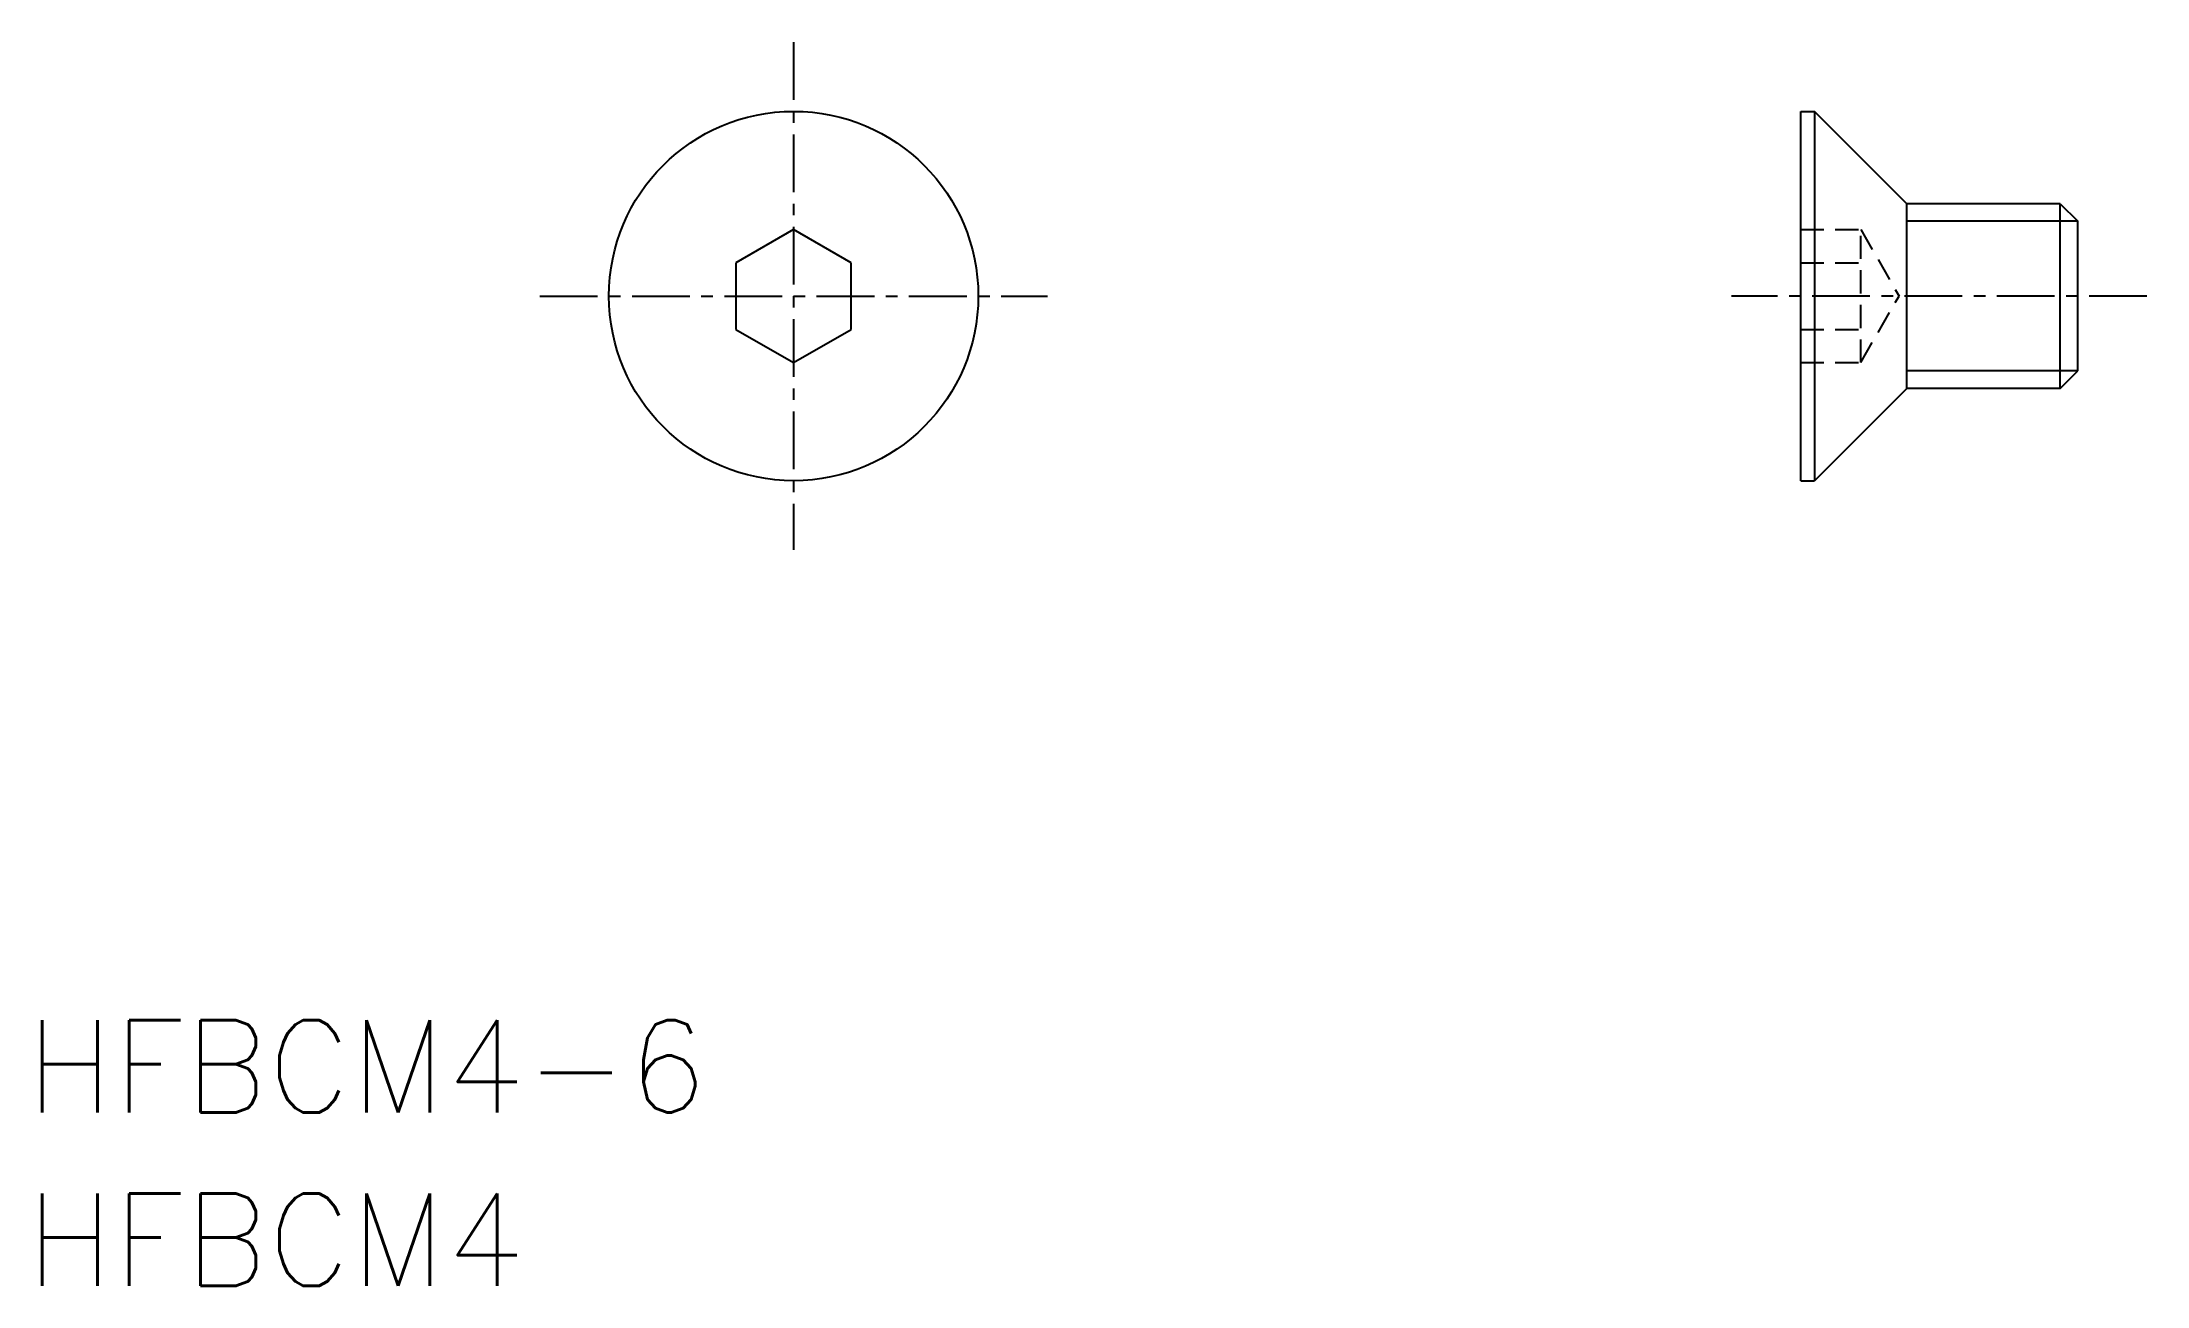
# Model space of a CAD drawing. Extents: x -16.3 to 29.3, y -21.4 to 5.5.
import ezdxf

# ---------------------------------------------------------------- set-up
doc = ezdxf.new("R2010")
doc.units = 0
doc.linetypes.add('CENTER', pattern=[2, 1.25, -0.25, 0.25, -0.25])
doc.linetypes.add('DASHED', pattern=[0.75, 0.5, -0.25])
doc.layers.get('0').update_dxf_attribs({"linetype": 'CONTINUOUS'})
doc.layers.add('CENTER', color=1, linetype='CENTER')
doc.styles.get("Standard").update_dxf_attribs({"font": 'txt.shx', "bigfont": 'bigfont.shx'})

msp = doc.modelspace()

# ---------------------------------------------------------------- linework, layer by layer
at = {"color": 7, "linetype": 'CONTINUOUS'}
for p, q in [((21.815, -4), (21.815, 4)), ((21.815, 4), (22.115, 4)), ((24.115, 2), (22.115, 4)), ((22.115, 4), (22.115, -4)), ((27.436, 2), (24.115, 2)), ((24.115, -2), (24.115, 2)), ((27.436, -2), (27.436, 2)), ((27.436, 2), (27.815, 1.621)), ((0, 1.443), (-1.25, 0.722)), ((1.25, 0.722), (0, 1.443)), ((27.815, -1.621), (27.815, 1.621)), ((-1.25, 0.722), (-1.25, -0.722)), ((1.25, -0.722), (1.25, 0.722)), ((-1.25, -0.722), (0, -1.443)), ((0, -1.443), (1.25, -0.722)), ((27.436, -2), (27.815, -1.621)), ((24.115, -2), (22.115, -4)), ((27.436, -2), (24.115, -2)), ((21.815, -4), (22.115, -4))]:
    msp.add_line(p, q, dxfattribs=at)
at = {"color": 3, "linetype": 'DASHED'}
for p, q in [((21.815, 1.443), (23.115, 1.443)), ((23.115, -1.443), (23.115, 1.443)), ((23.115, 1.443), (23.948, 0)), ((21.815, 0.722), (23.115, 0.722)), ((23.115, -1.443), (23.948, 0)), ((21.815, -0.722), (23.115, -0.722)), ((21.815, -1.443), (23.115, -1.443))]:
    msp.add_line(p, q, dxfattribs=at)
at = {"color": 3, "linetype": 'CONTINUOUS'}
for p, q in [((27.815, 1.621), (24.115, 1.621)), ((27.815, -1.621), (24.115, -1.621))]:
    msp.add_line(p, q, dxfattribs=at)
at = {"color": 7, "linetype": 'CONTINUOUS'}
msp.add_circle((0, 0), 4, dxfattribs=at)
at = {"layer": 'CENTER', "color": 1, "linetype": 'CENTER'}
for p, q in [((0, 5.5), (0, -5.5)), ((-5.5, 0), (5.5, 0)), ((29.315, 0), (20.315, 0))]:
    msp.add_line(p, q, dxfattribs=at)

# ---------------------------------------------------------------- texts
at = {"color": 7, "linetype": 'CONTINUOUS'}
for s, p in [('HFBCM4-6', (-16.621, -17.686)), ('HFBCM4', (-16.621, -21.441))]:
    msp.add_text(s, height=2, dxfattribs=at).set_placement(p)

doc.saveas('drawing.dxf')
